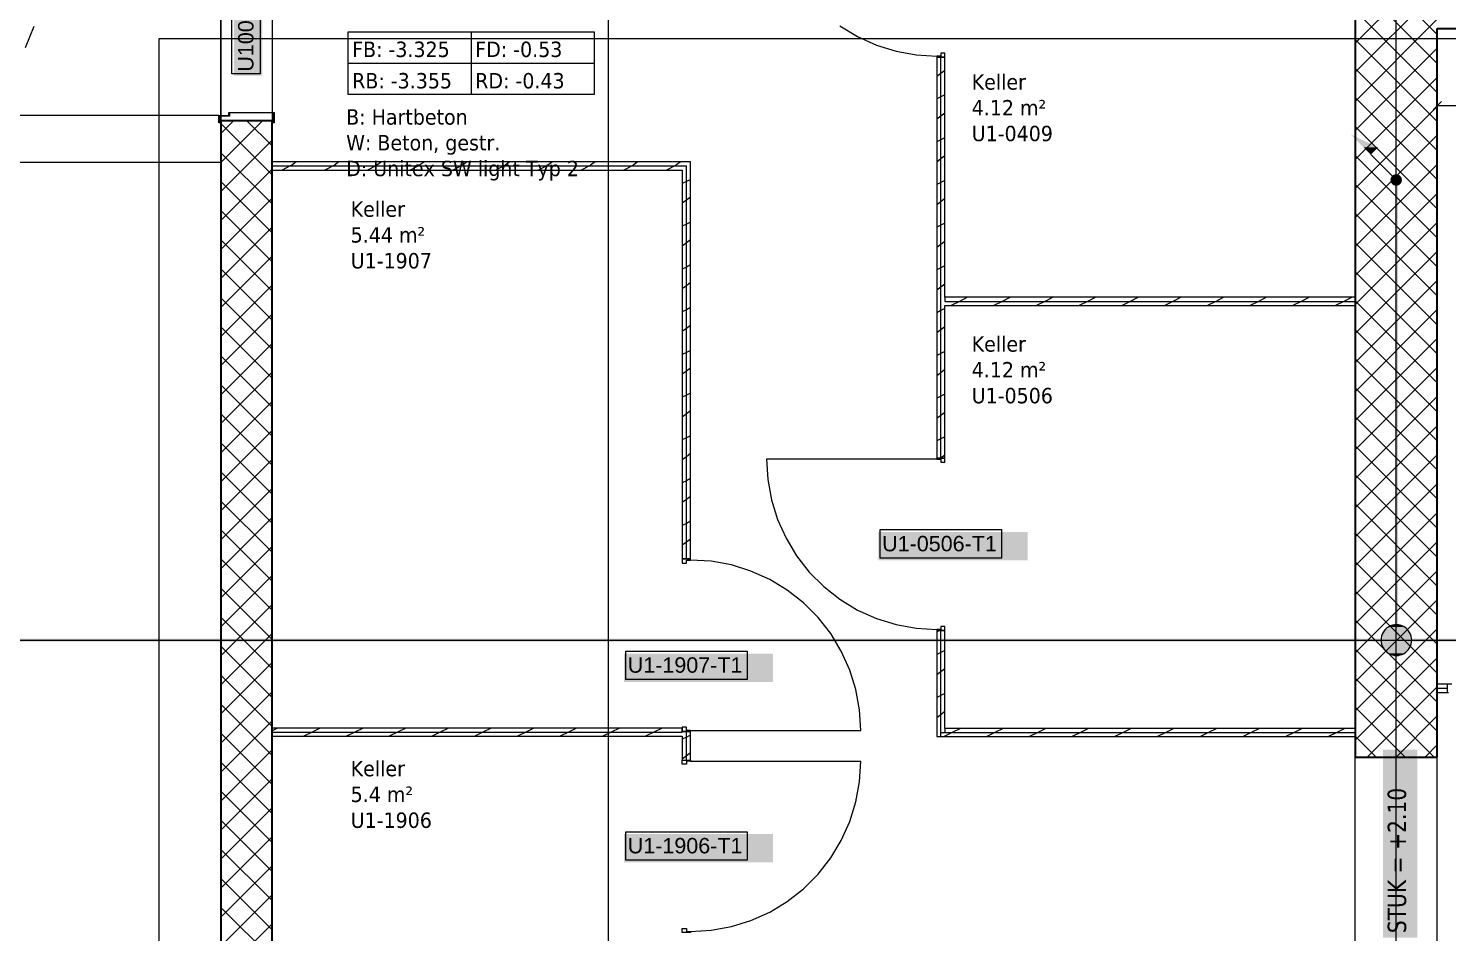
# Model space of a CAD drawing. Extents: x -1132 to 613, y -233 to 616.
# Drawn here: x -531.2 to -392.8, y -63.1 to 25 of the extents above; entities that cross this region are included whole.
import ezdxf
from ezdxf.lldxf.tags import DXFTag

# ---------------------------------------------------------------- set-up
doc = ezdxf.new("R2010")
doc.units = 0
doc.layers.get('0').update_dxf_attribs({"lineweight": 13})
for name, color, linetype, lineweight in [('A-AREA-____-IDEN', 7, 'Continuous', 5), ('A-DETL-____-HDLN', 7, '_Verdeckte Linien_', 9), ('A-DOOR-____-IDEN', 7, 'Continuous', 5), ('A-DOOR-____-OTLN', 7, 'Continuous', 9), ('A-DOOR-FRAM-MCUT', 7, 'Continuous', 9), ('A-DOOR-OPNG-OTLN', 7, 'Continuous', 9), ('A-FLOR-____-OTLN', 7, 'Continuous', 9), ('A-WALL-____-MCUT', 7, 'Continuous', 35), ('A-WALL-____-PATT', 7, 'Continuous', 35), ('A-WALL-FNSH-MCUT', 7, 'Continuous', 35), ('S-GRID-____-OTLN', 7, 'Continuous', 5)]:
    doc.layers.add(name, color=color, linetype=linetype, lineweight=lineweight)
doc.layers.add('EL01_VVV_Mass Blitzschutz', color=3, linetype='Continuous', lineweight=13, true_color=0x00ff00)
doc.layers.add('EL01_WAN_Leitung_Potentialausgleich', color=1, linetype='fein_strichliert', lineweight=13, true_color=0xff0000)
doc.styles.get("Standard").update_dxf_attribs({"font": 'arial.ttf'})
tags = doc.linetypes.add('_Rasterlinie_', pattern=[0.375, 0.2, -0.05, 0.075, -0.05]).pattern_tags.tags
tags[10:11] = [DXFTag(74, 4), DXFTag(75, 0), DXFTag(340, '0'), DXFTag(46, 1.0), DXFTag(50, 0.0), DXFTag(44, 0.0), DXFTag(45, 0.0)]
tags[8:9] = [DXFTag(74, 4), DXFTag(75, 0), DXFTag(340, '0'), DXFTag(46, 1.0), DXFTag(50, 0.0), DXFTag(44, 0.0), DXFTag(45, 0.0)]
tags[6:7] = [DXFTag(74, 4), DXFTag(75, 0), DXFTag(340, '0'), DXFTag(46, 1.0), DXFTag(50, 0.0), DXFTag(44, 0.0), DXFTag(45, 0.0)]
tags[4:5] = [DXFTag(74, 4), DXFTag(75, 0), DXFTag(340, '0'), DXFTag(46, 1.0), DXFTag(50, 0.0), DXFTag(44, 0.0), DXFTag(45, 0.0)]
tags = doc.linetypes.add('_Verdeckte Linien_', pattern=[0.15, 0.1, -0.05]).pattern_tags.tags
tags[6:7] = [DXFTag(74, 4), DXFTag(75, 0), DXFTag(340, '0'), DXFTag(46, 1.0), DXFTag(50, 0.0), DXFTag(44, 0.0), DXFTag(45, 0.0)]
tags[4:5] = [DXFTag(74, 4), DXFTag(75, 0), DXFTag(340, '0'), DXFTag(46, 1.0), DXFTag(50, 0.0), DXFTag(44, 0.0), DXFTag(45, 0.0)]
tags = doc.linetypes.add('fein_strichliert', pattern=[4, 1, -2, 1]).pattern_tags.tags
tags[8:9] = [DXFTag(74, 4), DXFTag(75, 0), DXFTag(340, '0'), DXFTag(46, 0.0), DXFTag(50, 0.0), DXFTag(44, 0.0), DXFTag(45, 0.0)]
tags[6:7] = [DXFTag(74, 4), DXFTag(75, 0), DXFTag(340, '0'), DXFTag(46, 0.0), DXFTag(50, 0.0), DXFTag(44, 0.0), DXFTag(45, 0.0)]
tags[4:5] = [DXFTag(74, 4), DXFTag(75, 0), DXFTag(340, '0'), DXFTag(46, 0.0), DXFTag(50, 0.0), DXFTag(44, 0.0), DXFTag(45, 0.0)]
tags = doc.linetypes.add('Grundrissdarstellung Sturz', pattern=[0.25, 0.15, -0.05, 0, -0.05]).pattern_tags.tags
tags[10:11] = [DXFTag(74, 4), DXFTag(75, 0), DXFTag(340, '0'), DXFTag(46, 1.0), DXFTag(50, 0.0), DXFTag(44, 0.0), DXFTag(45, 0.0)]
tags[8:9] = [DXFTag(74, 4), DXFTag(75, 0), DXFTag(340, '0'), DXFTag(46, 1.0), DXFTag(50, 0.0), DXFTag(44, 0.0), DXFTag(45, 0.0)]
tags[6:7] = [DXFTag(74, 4), DXFTag(75, 0), DXFTag(340, '0'), DXFTag(46, 1.0), DXFTag(50, 0.0), DXFTag(44, 0.0), DXFTag(45, 0.0)]
tags[4:5] = [DXFTag(74, 4), DXFTag(75, 0), DXFTag(340, '0'), DXFTag(46, 1.0), DXFTag(50, 0.0), DXFTag(44, 0.0), DXFTag(45, 0.0)]

# ---------------------------------------------------------------- blocks, each defined once
blk = doc.blocks.new('Referenz-A0UJ2EK7XE', base_point=(-1124.08, -162.87))
at = {"layer": 'A-AREA-____-IDEN', "color": 0, "linetype": 'Continuous', "ltscale": 0.13}
for p, q in [((-499.99, 24.65), (-475.99, 24.65)), ((-499.99, 18.53), (-499.99, 24.65)), ((-487.99, 24.65), (-487.99, 18.53)), ((-475.99, 24.65), (-475.99, 18.53)), ((-499.99, 21.59), (-475.99, 21.59)), ((-475.99, 18.53), (-499.99, 18.53))]:
    blk.add_line(p, q, dxfattribs=at)
at = {"layer": 'A-DETL-____-HDLN', "color": 0, "linetype": '_Verdeckte Linien_', "ltscale": 0.13}
for p, q in [((-518.41, -83.02), (-518.41, 23.98)), ((-518.41, 23.98), (-373.81, 23.98))]:
    blk.add_line(p, q, dxfattribs=at)
at = {"layer": 'A-DOOR-____-IDEN', "color": 0, "linetype": 'Continuous', "ltscale": 0.13}
for p, q in [((-511.34, 20.56), (-511.34, 32.4)), ((-508.56, 32.4), (-508.56, 20.56)), ((-508.56, 20.56), (-511.34, 20.56)), ((-448.13, -23.85), (-436.29, -23.85)), ((-448.13, -26.63), (-448.13, -23.85)), ((-436.29, -23.85), (-436.29, -26.63)), ((-436.29, -26.63), (-448.13, -26.63)), ((-472.93, -35.69), (-461.09, -35.69)), ((-472.93, -38.47), (-472.93, -35.69)), ((-461.09, -35.69), (-461.09, -38.47)), ((-461.09, -38.47), (-472.93, -38.47)), ((-472.93, -53.29), (-461.09, -53.29)), ((-472.93, -56.07), (-472.93, -53.29)), ((-461.09, -53.29), (-461.09, -56.07)), ((-461.09, -56.07), (-472.93, -56.07))]:
    blk.add_line(p, q, dxfattribs=at)
at = {"layer": 'A-DOOR-____-IDEN', "color": 7, "linetype": 'Continuous', "ltscale": 0.13, "true_color": 0xffffff}
for points in [[(-511.1, 20.38), (-508.34, 20.38), (-511.1, 34.92)], [(-508.34, 20.38), (-511.1, 34.92), (-508.34, 34.92)], [(-448.3, -26.85), (-433.76, -26.85), (-448.3, -24.1)], [(-433.76, -26.85), (-448.3, -24.1), (-433.76, -24.1)], [(-473.1, -38.69), (-458.56, -38.69), (-473.1, -35.93)], [(-458.56, -38.69), (-473.1, -35.93), (-458.56, -35.93)], [(-399.1, -63.63), (-395.76, -63.63), (-399.1, -45.29)], [(-395.76, -63.63), (-399.1, -45.29), (-395.76, -45.29)], [(-473.1, -56.29), (-458.56, -56.29), (-473.1, -53.53)], [(-458.56, -56.29), (-473.1, -53.53), (-458.56, -53.53)]]:
    blk.add_solid(points, dxfattribs=at)
at = {"layer": 'A-DOOR-____-OTLN', "color": 0, "linetype": 'Grundrissdarstellung Sturz', "ltscale": 0.13}
for p, q in [((-512.41, 36.98), (-512.41, 15.98)), ((-507.41, 36.98), (-507.41, 15.98)), ((-401.81, -66.02), (-401.81, -46.02)), ((-393.81, -66.02), (-393.81, -46.02))]:
    blk.add_line(p, q, dxfattribs=at)
at = {"layer": 'A-DOOR-FRAM-MCUT', "color": 0, "linetype": 'Continuous', "ltscale": 0.13}
for p, q in [((-442.61, 22.28), (-442.61, 22.18)), ((-442.21, 22.28), (-442.61, 22.28)), ((-442.61, 22.18), (-441.81, 22.18)), ((-441.81, 22.58), (-442.21, 22.58)), ((-442.21, 22.58), (-442.21, 22.28)), ((-441.81, 22.18), (-441.81, 22.58)), ((-511.61, 16.78), (-507.21, 16.78)), ((-511.61, 16.48), (-511.61, 16.78)), ((-511.57, 16.74), (-511.57, 16.44)), ((-507.25, 16.74), (-511.57, 16.74)), ((-507.25, 15.82), (-507.25, 16.74)), ((-507.21, 16.78), (-507.21, 15.78)), ((-512.61, 16.48), (-511.61, 16.48)), ((-512.61, 15.78), (-512.61, 16.48)), ((-512.41, 15.78), (-512.61, 15.78)), ((-512.57, 16.44), (-512.57, 15.82)), ((-511.57, 16.44), (-512.57, 16.44)), ((-512.57, 15.82), (-512.41, 15.82)), ((-512.41, 15.82), (-512.41, 15.78)), ((-507.41, 15.82), (-507.25, 15.82)), ((-507.41, 15.78), (-507.41, 15.82)), ((-507.21, 15.78), (-507.41, 15.78)), ((-442.61, -16.89), (-442.61, -16.99)), ((-441.81, -16.89), (-442.61, -16.89)), ((-442.61, -16.99), (-442.21, -16.99)), ((-442.21, -16.99), (-442.21, -17.29)), ((-442.21, -17.29), (-441.81, -17.29)), ((-441.81, -17.29), (-441.81, -16.89)), ((-466.61, -26.72), (-467.41, -26.72)), ((-467.41, -26.72), (-467.41, -27.12)), ((-467.41, -27.12), (-467.01, -27.12)), ((-467.01, -27.12), (-467.01, -26.82)), ((-467.01, -26.82), (-466.61, -26.82)), ((-466.61, -26.82), (-466.61, -26.72)), ((-442.61, -33.59), (-442.61, -33.69)), ((-442.21, -33.59), (-442.61, -33.59)), ((-442.61, -33.69), (-441.81, -33.69)), ((-441.81, -33.29), (-442.21, -33.29)), ((-442.21, -33.29), (-442.21, -33.59)), ((-441.81, -33.69), (-441.81, -33.29)), ((-392.41, -38.92), (-392.81, -38.92)), ((-392.81, -39.72), (-392.71, -39.72)), ((-467.01, -43.12), (-467.41, -43.12)), ((-467.41, -43.12), (-467.41, -43.52)), ((-467.41, -43.52), (-466.61, -43.52)), ((-467.01, -43.42), (-467.01, -43.12)), ((-466.61, -43.42), (-467.01, -43.42)), ((-466.61, -43.52), (-466.61, -43.42)), ((-467.41, -46.32), (-466.61, -46.32)), ((-467.41, -46.72), (-467.41, -46.32)), ((-467.01, -46.72), (-467.41, -46.72)), ((-467.01, -46.42), (-467.01, -46.72)), ((-466.61, -46.42), (-467.01, -46.42)), ((-466.61, -46.32), (-466.61, -46.42)), ((-467.41, -62.72), (-467.01, -62.72)), ((-467.41, -63.12), (-467.41, -62.72)), ((-466.61, -63.12), (-467.41, -63.12)), ((-467.01, -62.72), (-467.01, -63.02)), ((-467.01, -63.02), (-466.61, -63.02)), ((-466.61, -63.02), (-466.61, -63.12))]:
    blk.add_line(p, q, dxfattribs=at)
at = {"layer": 'A-DOOR-OPNG-OTLN', "color": 0, "linetype": 'Continuous', "ltscale": 0.13}
for p, q in [((-530.63, 25.16), (-531.48, 23.08)), ((-452.04, 25.22), (-450.32, 24.18)), ((-450.32, 24.18), (-448.49, 23.36)), ((-448.49, 23.36), (-446.58, 22.76)), ((-446.58, 22.76), (-444.61, 22.4)), ((-444.61, 22.4), (-442.61, 22.28)), ((-512.61, 16.48), (-532.61, 16.48)), ((-442.61, -16.99), (-459.21, -16.99)), ((-459.21, -16.99), (-459.09, -18.99)), ((-459.09, -18.99), (-458.72, -20.96)), ((-458.72, -20.96), (-458.13, -22.87)), ((-458.13, -22.87), (-457.3, -24.7)), ((-457.3, -24.7), (-456.27, -26.42)), ((-464.61, -26.94), (-466.61, -26.82)), ((-462.63, -27.3), (-464.61, -26.94)), ((-460.72, -27.9), (-462.63, -27.3)), ((-456.27, -26.42), (-455.03, -28)), ((-458.89, -28.72), (-460.72, -27.9)), ((-457.18, -29.76), (-458.89, -28.72)), ((-455.03, -28), (-453.61, -29.41)), ((-455.6, -31), (-457.18, -29.76)), ((-453.61, -29.41), (-452.04, -30.65)), ((-454.18, -32.41), (-455.6, -31)), ((-452.04, -30.65), (-450.32, -31.69)), ((-450.32, -31.69), (-448.49, -32.51)), ((-452.94, -33.99), (-454.18, -32.41)), ((-448.49, -32.51), (-446.58, -33.11)), ((-446.58, -33.11), (-444.61, -33.47)), ((-451.91, -35.71), (-452.94, -33.99)), ((-444.61, -33.47), (-442.61, -33.59)), ((-451.08, -37.54), (-451.91, -35.71)), ((-450.49, -39.45), (-451.08, -37.54)), ((-450.13, -41.42), (-450.49, -39.45)), ((-450.01, -43.42), (-450.13, -41.42)), ((-466.61, -43.42), (-450.01, -43.42)), ((-466.61, -46.42), (-450.01, -46.42)), ((-450.13, -48.42), (-450.01, -46.42)), ((-450.49, -50.39), (-450.13, -48.42)), ((-451.08, -52.31), (-450.49, -50.39)), ((-451.91, -54.14), (-451.08, -52.31)), ((-452.94, -55.85), (-451.91, -54.14)), ((-454.18, -57.43), (-452.94, -55.85)), ((-455.6, -58.85), (-454.18, -57.43)), ((-457.18, -60.08), (-455.6, -58.85)), ((-458.89, -61.12), (-457.18, -60.08)), ((-462.63, -62.54), (-460.72, -61.94)), ((-460.72, -61.94), (-458.89, -61.12)), ((-466.61, -63.02), (-464.61, -62.9)), ((-464.61, -62.9), (-462.63, -62.54))]:
    blk.add_line(p, q, dxfattribs=at)
at = {"layer": 'A-FLOR-____-OTLN', "color": 0, "linetype": 'Continuous', "ltscale": 0.13}
for p, q in [((-512.41, 16.48), (-512.41, 36.48)), ((-507.41, 36.18), (-507.41, 16.78)), ((-507.41, 16.74), (-507.41, 15.98)), ((-512.41, 15.98), (-512.41, 16.44)), ((-538.41, 11.93), (-512.41, 11.93)), ((-393.81, -66.02), (-393.81, -46.02))]:
    blk.add_line(p, q, dxfattribs=at)
at = {"layer": 'A-WALL-____-MCUT', "color": 0, "linetype": 'Continuous', "ltscale": 0.35}
for p, q in [((-401.81, 43.98), (-401.81, -46.02)), ((-393.81, -46.02), (-393.81, 24.98)), ((-393.81, 24.98), (-266.01, 24.98)), ((-512.41, 15.98), (-512.41, -153.12)), ((-507.41, 15.98), (-512.41, 15.98)), ((-507.41, -153.12), (-507.41, 15.98)), ((-401.81, -46.02), (-393.81, -46.02))]:
    blk.add_line(p, q, dxfattribs=at)
at = {"layer": 'A-WALL-____-MCUT', "color": 0, "linetype": 'Continuous', "lineweight": 9, "ltscale": 0.13}
for p, q in [((-442.21, -16.89), (-442.21, 22.18)), ((-507.41, 11.58), (-467.01, 11.58)), ((-467.01, -26.72), (-467.01, 11.58)), ((-441.81, -1.22), (-441.81, -1.62)), ((-441.81, -1.62), (-401.81, -1.62)), ((-442.21, -44.02), (-442.21, -33.69)), ((-393.81, -39.32), (-392.81, -39.32)), ((-507.41, -43.59), (-467.41, -43.59)), ((-467.41, -43.59), (-467.41, -43.52)), ((-467.01, -46.32), (-467.01, -43.52)), ((-442.21, -43.62), (-401.81, -43.62)), ((-441.81, -43.22), (-441.81, -43.62))]:
    blk.add_line(p, q, dxfattribs=at)
at = {"layer": 'A-WALL-____-PATT', "color": 0, "linetype": 'Continuous', "lineweight": 9, "ltscale": 0.13}
for p, q in [((-393.81, 24.38), (-401.81, 32.38)), ((-401.81, 23.53), (-393.81, 31.53)), ((-393.81, 21.55), (-401.81, 29.55)), ((-401.81, 20.7), (-393.81, 28.7)), ((-393.81, 18.73), (-401.81, 26.73)), ((-401.81, 17.87), (-393.81, 25.87)), ((-393.81, 15.9), (-401.81, 23.9)), ((-401.81, 15.04), (-393.81, 23.04)), ((-441.81, 20.89), (-442.21, 20.59)), ((-393.81, 13.07), (-401.81, 21.07)), ((-442.21, 20.59), (-442.61, 20.29)), ((-401.81, 12.21), (-393.81, 20.21)), ((-442.21, 18.3), (-442.61, 18.1)), ((-441.81, 18.5), (-442.21, 18.3)), ((-393.81, 10.24), (-401.81, 18.24)), ((-441.81, 16.72), (-442.21, 16.42)), ((-401.81, 9.38), (-393.81, 17.38)), ((-512.41, 14.75), (-511.18, 15.98)), ((-512.41, 11.92), (-508.35, 15.98)), ((-507.41, 10.7), (-512.41, 15.7)), ((-507.41, 13.53), (-509.85, 15.98)), ((-442.21, 16.42), (-442.61, 16.12)), ((-393.81, 7.41), (-401.81, 15.41)), ((-512.41, 9.09), (-507.41, 14.09)), ((-442.21, 14.13), (-442.61, 13.93)), ((-441.81, 14.33), (-442.21, 14.13)), ((-401.81, 6.56), (-393.81, 14.56)), ((-507.41, 7.87), (-512.41, 12.87)), ((-441.81, 12.56), (-442.21, 12.26)), ((-393.81, 4.58), (-401.81, 12.58)), ((-512.41, 6.26), (-507.41, 11.26)), ((-505.63, 11.58), (-506.43, 11.18)), ((-505.49, 11.65), (-505.63, 11.58)), ((-505.06, 11.98), (-505.51, 11.63)), ((-501.46, 11.58), (-502.26, 11.18)), ((-501.32, 11.65), (-501.46, 11.58)), ((-500.89, 11.98), (-501.35, 11.63)), ((-497.3, 11.58), (-498.1, 11.18)), ((-497.16, 11.65), (-497.3, 11.58)), ((-496.73, 11.98), (-497.18, 11.64)), ((-493.13, 11.58), (-493.93, 11.18)), ((-492.99, 11.65), (-493.13, 11.58)), ((-492.56, 11.98), (-493.02, 11.64)), ((-488.97, 11.58), (-489.77, 11.18)), ((-488.83, 11.65), (-488.97, 11.58)), ((-488.4, 11.98), (-488.85, 11.64)), ((-484.8, 11.58), (-485.6, 11.18)), ((-484.66, 11.65), (-484.8, 11.58)), ((-484.23, 11.98), (-484.69, 11.64)), ((-480.64, 11.58), (-481.44, 11.18)), ((-480.5, 11.65), (-480.64, 11.58)), ((-480.07, 11.98), (-480.52, 11.64)), ((-476.47, 11.58), (-477.27, 11.18)), ((-476.34, 11.65), (-476.47, 11.58)), ((-475.9, 11.98), (-476.36, 11.64)), ((-472.31, 11.58), (-473.11, 11.18)), ((-472.17, 11.65), (-472.31, 11.58)), ((-471.74, 11.98), (-472.19, 11.64)), ((-468.14, 11.58), (-468.94, 11.18)), ((-468.01, 11.65), (-468.14, 11.58)), ((-467.57, 11.98), (-468.03, 11.64)), ((-442.21, 12.26), (-442.61, 11.96)), ((-401.81, 3.73), (-393.81, 11.73)), ((-507.41, 5.05), (-512.41, 10.05)), ((-467.01, 10.06), (-467.41, 9.86)), ((-466.61, 10.26), (-467.01, 10.06)), ((-442.21, 9.97), (-442.61, 9.77)), ((-441.81, 10.17), (-442.21, 9.97)), ((-393.81, 1.76), (-401.81, 9.76)), ((-512.41, 3.44), (-507.41, 8.44)), ((-466.61, 8.54), (-467.01, 8.24)), ((-441.81, 8.39), (-442.21, 8.09)), ((-401.81, 0.9), (-393.81, 8.9)), ((-507.41, 2.22), (-512.41, 7.22)), ((-467.01, 8.24), (-467.41, 7.94)), ((-442.21, 8.09), (-442.61, 7.79)), ((-393.81, -1.07), (-401.81, 6.93)), ((-512.41, 0.61), (-507.41, 5.61)), ((-467.01, 5.9), (-467.41, 5.7)), ((-466.61, 6.1), (-467.01, 5.9)), ((-442.21, 5.8), (-442.61, 5.6)), ((-441.81, 6), (-442.21, 5.8)), ((-401.81, -1.93), (-393.81, 6.07)), ((-507.41, -0.61), (-512.41, 4.39)), ((-466.61, 4.37), (-467.01, 4.07)), ((-441.81, 4.23), (-442.21, 3.93)), ((-512.41, -2.22), (-507.41, 2.78)), ((-467.01, 4.07), (-467.41, 3.77)), ((-442.21, 3.93), (-442.61, 3.63)), ((-393.81, -3.9), (-401.81, 4.1)), ((-401.81, -4.76), (-393.81, 3.24)), ((-507.41, -3.44), (-512.41, 1.56)), ((-467.01, 1.73), (-467.41, 1.53)), ((-466.61, 1.93), (-467.01, 1.73)), ((-442.21, 1.64), (-442.61, 1.44)), ((-441.81, 1.84), (-442.21, 1.64)), ((-466.61, 0.21), (-467.01, -0.09)), ((-441.81, 0.06), (-442.21, -0.24)), ((-393.81, -6.73), (-401.81, 1.27)), ((-401.81, -7.59), (-393.81, 0.41)), ((-512.41, -5.05), (-507.41, -0.05)), ((-507.41, -6.27), (-512.41, -1.27)), ((-467.01, -0.09), (-467.41, -0.39)), ((-442.21, -0.24), (-442.61, -0.54)), ((-439.6, -1.22), (-440.4, -1.62)), ((-435.43, -1.22), (-436.23, -1.62)), ((-431.27, -1.22), (-432.07, -1.62)), ((-427.11, -1.22), (-427.91, -1.62)), ((-422.94, -1.22), (-423.74, -1.62)), ((-418.78, -1.22), (-419.58, -1.62)), ((-414.61, -1.22), (-415.41, -1.62)), ((-410.45, -1.22), (-411.25, -1.62)), ((-406.28, -1.22), (-407.08, -1.62)), ((-402.12, -1.22), (-402.92, -1.62)), ((-467.01, -2.43), (-467.41, -2.63)), ((-466.61, -2.23), (-467.01, -2.43)), ((-442.21, -2.52), (-442.61, -2.72)), ((-441.81, -2.32), (-442.21, -2.52)), ((-440.4, -1.62), (-441.2, -2.02)), ((-436.23, -1.62), (-437.03, -2.02)), ((-432.07, -1.62), (-432.87, -2.02)), ((-427.91, -1.62), (-428.71, -2.02)), ((-423.74, -1.62), (-424.54, -2.02)), ((-419.58, -1.62), (-420.38, -2.02)), ((-415.41, -1.62), (-416.21, -2.02)), ((-411.25, -1.62), (-412.05, -2.02)), ((-407.08, -1.62), (-407.88, -2.02)), ((-402.92, -1.62), (-403.72, -2.02)), ((-393.81, -9.56), (-401.81, -1.56)), ((-401.81, -10.42), (-393.81, -2.42)), ((-512.41, -7.88), (-507.41, -2.88)), ((-507.41, -9.1), (-512.41, -4.1)), ((-466.61, -3.96), (-467.01, -4.26)), ((-441.81, -4.1), (-442.21, -4.4)), ((-467.01, -4.26), (-467.41, -4.56)), ((-442.21, -4.4), (-442.61, -4.7)), ((-393.81, -12.39), (-401.81, -4.39)), ((-401.81, -13.24), (-393.81, -5.24)), ((-512.41, -10.71), (-507.41, -5.71)), ((-467.01, -6.6), (-467.41, -6.8)), ((-466.61, -6.4), (-467.01, -6.6)), ((-442.21, -6.69), (-442.61, -6.89)), ((-441.81, -6.49), (-442.21, -6.69)), ((-507.41, -11.92), (-512.41, -6.92)), ((-466.61, -8.12), (-467.01, -8.42)), ((-441.81, -8.27), (-442.21, -8.57)), ((-393.81, -15.22), (-401.81, -7.22)), ((-401.81, -16.07), (-393.81, -8.07)), ((-512.41, -13.53), (-507.41, -8.53)), ((-467.01, -8.42), (-467.41, -8.72)), ((-442.21, -8.57), (-442.61, -8.87)), ((-507.41, -14.75), (-512.41, -9.75)), ((-467.01, -10.76), (-467.41, -10.96)), ((-466.61, -10.56), (-467.01, -10.76)), ((-442.21, -10.85), (-442.61, -11.05)), ((-441.81, -10.65), (-442.21, -10.85)), ((-393.81, -18.04), (-401.81, -10.04)), ((-401.81, -18.9), (-393.81, -10.9)), ((-512.41, -16.36), (-507.41, -11.36)), ((-466.61, -12.29), (-467.01, -12.59)), ((-441.81, -12.43), (-442.21, -12.73)), ((-507.41, -17.58), (-512.41, -12.58)), ((-467.01, -12.59), (-467.41, -12.89)), ((-442.21, -12.73), (-442.61, -13.03)), ((-393.81, -20.87), (-401.81, -12.87)), ((-401.81, -21.73), (-393.81, -13.73)), ((-512.41, -19.19), (-507.41, -14.19)), ((-467.01, -14.92), (-467.41, -15.12)), ((-466.61, -14.72), (-467.01, -14.92)), ((-442.21, -15.02), (-442.61, -15.22)), ((-441.81, -14.82), (-442.21, -15.02)), ((-507.41, -20.41), (-512.41, -15.41)), ((-466.61, -16.45), (-467.01, -16.75)), ((-441.81, -16.6), (-442.2, -16.89)), ((-393.81, -23.7), (-401.81, -15.7)), ((-401.81, -24.56), (-393.81, -16.56)), ((-512.41, -22.02), (-507.41, -17.02)), ((-467.01, -16.75), (-467.41, -17.05)), ((-507.41, -23.24), (-512.41, -18.24)), ((-467.01, -19.09), (-467.41, -19.29)), ((-466.61, -18.89), (-467.01, -19.09)), ((-393.81, -26.53), (-401.81, -18.53)), ((-512.41, -24.85), (-507.41, -19.85)), ((-466.61, -20.62), (-467.01, -20.92)), ((-401.81, -27.39), (-393.81, -19.39)), ((-507.41, -26.07), (-512.41, -21.07)), ((-467.01, -20.92), (-467.41, -21.22)), ((-393.81, -29.36), (-401.81, -21.36)), ((-512.41, -27.68), (-507.41, -22.68)), ((-467.01, -23.25), (-467.41, -23.45)), ((-466.61, -23.05), (-467.01, -23.25)), ((-401.81, -30.21), (-393.81, -22.21)), ((-507.41, -28.89), (-512.41, -23.89)), ((-466.61, -24.78), (-467.01, -25.08)), ((-393.81, -32.19), (-401.81, -24.19)), ((-512.41, -30.51), (-507.41, -25.51)), ((-467.01, -25.08), (-467.41, -25.38)), ((-401.81, -33.04), (-393.81, -25.04)), ((-507.41, -31.72), (-512.41, -26.72)), ((-393.81, -35.01), (-401.81, -27.01)), ((-512.41, -33.33), (-507.41, -28.33)), ((-401.81, -35.87), (-393.81, -27.87)), ((-507.41, -34.55), (-512.41, -29.55)), ((-393.81, -37.84), (-401.81, -29.84)), ((-512.41, -36.16), (-507.41, -31.16)), ((-401.81, -38.7), (-393.81, -30.7)), ((-507.41, -37.38), (-512.41, -32.38)), ((-393.81, -40.67), (-401.81, -32.67)), ((-512.41, -38.99), (-507.41, -33.99)), ((-442.38, -33.69), (-442.61, -33.86)), ((-401.81, -41.53), (-393.81, -33.53)), ((-507.41, -40.21), (-512.41, -35.21)), ((-442.21, -35.84), (-442.61, -36.04)), ((-441.81, -35.64), (-442.21, -35.84)), ((-393.81, -43.5), (-401.81, -35.5)), ((-512.41, -41.82), (-507.41, -36.82)), ((-401.81, -44.36), (-393.81, -36.36)), ((-507.41, -43.04), (-512.41, -38.04)), ((-442.21, -37.72), (-442.61, -38.02)), ((-441.81, -37.42), (-442.21, -37.72)), ((-394.11, -46.02), (-401.81, -38.33)), ((-512.41, -44.65), (-507.41, -39.65)), ((-442.21, -40.01), (-442.61, -40.21)), ((-441.81, -39.81), (-442.21, -40.01)), ((-400.64, -46.02), (-393.81, -39.18)), ((-507.41, -45.87), (-512.41, -40.87)), ((-396.94, -46.02), (-401.81, -41.16)), ((-512.41, -47.48), (-507.41, -42.48)), ((-442.21, -41.89), (-442.61, -42.19)), ((-441.81, -41.59), (-442.21, -41.89)), ((-397.81, -46.02), (-393.81, -42.01)), ((-507.41, -48.69), (-512.41, -43.69)), ((-506.87, -43.19), (-507.41, -43.45)), ((-503.51, -43.59), (-504.31, -43.99)), ((-502.71, -43.19), (-503.51, -43.59)), ((-499.34, -43.59), (-500.14, -43.99)), ((-498.54, -43.19), (-499.34, -43.59)), ((-495.18, -43.59), (-495.98, -43.99)), ((-494.38, -43.19), (-495.18, -43.59)), ((-491.01, -43.59), (-491.81, -43.99)), ((-490.21, -43.19), (-491.01, -43.59)), ((-486.85, -43.59), (-487.65, -43.99)), ((-486.05, -43.19), (-486.85, -43.59)), ((-482.68, -43.59), (-483.48, -43.99)), ((-481.88, -43.19), (-482.68, -43.59)), ((-478.52, -43.59), (-479.32, -43.99)), ((-477.72, -43.19), (-478.52, -43.59)), ((-474.35, -43.59), (-475.15, -43.99)), ((-473.55, -43.19), (-474.35, -43.59)), ((-470.19, -43.59), (-470.99, -43.99)), ((-469.39, -43.19), (-470.19, -43.59)), ((-467.01, -44.08), (-467.41, -44.28)), ((-466.61, -43.88), (-467.01, -44.08)), ((-441.1, -43.62), (-441.9, -44.02)), ((-440.3, -43.22), (-441.1, -43.62)), ((-436.94, -43.62), (-437.74, -44.02)), ((-436.14, -43.22), (-436.94, -43.62)), ((-432.77, -43.62), (-433.57, -44.02)), ((-431.97, -43.22), (-432.77, -43.62)), ((-428.61, -43.62), (-429.41, -44.02)), ((-427.81, -43.22), (-428.61, -43.62)), ((-424.44, -43.62), (-425.24, -44.02)), ((-423.64, -43.22), (-424.44, -43.62)), ((-420.28, -43.62), (-421.08, -44.02)), ((-419.48, -43.22), (-420.28, -43.62)), ((-416.11, -43.62), (-416.91, -44.02)), ((-415.31, -43.22), (-416.11, -43.62)), ((-411.95, -43.62), (-412.75, -44.02)), ((-411.15, -43.22), (-411.95, -43.62)), ((-407.78, -43.62), (-408.58, -44.02)), ((-406.98, -43.22), (-407.78, -43.62)), ((-403.62, -43.62), (-404.42, -44.02)), ((-402.82, -43.22), (-403.62, -43.62)), ((-399.77, -46.02), (-401.81, -43.98)), ((-512.41, -50.3), (-507.41, -45.3)), ((-466.61, -45.61), (-467.01, -45.91)), ((-394.99, -46.02), (-393.81, -44.84)), ((-507.41, -51.52), (-512.41, -46.52)), ((-467.01, -45.91), (-467.41, -46.21)), ((-512.41, -53.13), (-507.41, -48.13)), ((-507.41, -54.35), (-512.41, -49.35)), ((-512.41, -55.96), (-507.41, -50.96)), ((-507.41, -57.18), (-512.41, -52.18)), ((-512.41, -58.79), (-507.41, -53.79)), ((-507.41, -60.01), (-512.41, -55.01)), ((-512.41, -61.62), (-507.41, -56.62)), ((-507.41, -62.84), (-512.41, -57.84)), ((-512.41, -64.45), (-507.41, -59.45)), ((-507.41, -65.66), (-512.41, -60.66)), ((-512.41, -67.28), (-507.41, -62.28))]:
    blk.add_line(p, q, dxfattribs=at)
at = {"layer": 'A-WALL-FNSH-MCUT', "color": 0, "linetype": 'Continuous', "lineweight": 9, "ltscale": 0.13}
for p, q in [((-442.61, 22.18), (-442.61, -16.89)), ((-441.81, 22.18), (-442.61, 22.18)), ((-441.81, -1.22), (-441.81, 22.18)), ((-466.61, 11.98), (-507.41, 11.98)), ((-507.41, 11.18), (-467.41, 11.18)), ((-467.41, 11.18), (-467.41, -26.72)), ((-466.61, -26.72), (-466.61, 11.98)), ((-401.81, -1.22), (-441.81, -1.22)), ((-441.81, -16.89), (-441.81, -2.02)), ((-441.81, -2.02), (-401.81, -2.02)), ((-442.61, -16.89), (-441.81, -16.89)), ((-467.41, -26.72), (-466.61, -26.72)), ((-442.61, -33.69), (-442.61, -44.02)), ((-441.81, -33.69), (-442.61, -33.69)), ((-441.81, -43.22), (-441.81, -33.69)), ((-392.81, -38.92), (-393.81, -38.92)), ((-393.81, -39.72), (-392.81, -39.72)), ((-392.81, -39.72), (-392.81, -38.92)), ((-467.41, -43.19), (-507.41, -43.19)), ((-507.41, -43.99), (-467.41, -43.99)), ((-467.41, -43.52), (-467.41, -43.19)), ((-466.61, -43.52), (-467.41, -43.52)), ((-467.41, -43.99), (-467.41, -46.32)), ((-466.61, -46.32), (-466.61, -43.52)), ((-442.61, -44.02), (-401.81, -44.02)), ((-401.81, -43.22), (-441.81, -43.22)), ((-467.41, -46.32), (-466.61, -46.32))]:
    blk.add_line(p, q, dxfattribs=at)
at = {"layer": 'S-GRID-____-OTLN', "color": 0, "linetype": '_Rasterlinie_', "ltscale": 0.13}
for p, q in [((-474.61, -159.1), (-474.61, 585.98)), ((-397.81, -159.1), (-397.81, 585.98)), ((-1115.8, -34.62), (95.18, -34.62))]:
    blk.add_line(p, q, dxfattribs=at)
at = {"layer": 'A-AREA-____-IDEN', "color": 0, "linetype": 'Continuous', "ltscale": 0.13, "char_height": 1.5, "attachment_point": 1}
for s, insert in [('{\\W0.9;\\fVerdana;FB: -3.325}', (-499.6, 23.69)), ('{\\W0.9;\\fVerdana;FD: -0.53}', (-487.6, 23.69)), ('{\\W0.9;\\fVerdana;RB: -3.355}', (-499.6, 20.63)), ('{\\W0.9;\\fVerdana;RD: -0.43}', (-487.6, 20.63)), ('{\\W0.9;\\fVerdana;Keller}', (-439.2, 20.51)), ('{\\W0.9;\\fVerdana;4.12 m²}', (-439.2, 18)), ('{\\W0.9;\\fVerdana;B: Hartbeton}', (-500.18, 17.1)), ('{\\W0.9;\\fVerdana;U1-0409}', (-439.2, 15.49)), ('{\\W0.9;\\fVerdana;W: Beton, gestr.}', (-500.18, 14.59)), ('{\\W0.9;\\fVerdana;D: Unitex SW light Typ 2}', (-500.18, 12.08)), ('{\\W0.9;\\fVerdana;Keller}', (-499.74, 8.12)), ('{\\W0.9;\\fVerdana;5.44 m²}', (-499.74, 5.61)), ('{\\W0.9;\\fVerdana;U1-1907}', (-499.74, 3.09)), ('{\\W0.9;\\fVerdana;Keller}', (-439.2, -5.02)), ('{\\W0.9;\\fVerdana;4.12 m²}', (-439.2, -7.53)), ('{\\W0.9;\\fVerdana;U1-0506}', (-439.2, -10.05)), ('{\\W0.9;\\fVerdana;Keller}', (-499.74, -46.39)), ('{\\W0.9;\\fVerdana;5.4 m²}', (-499.74, -48.9)), ('{\\W0.9;\\fVerdana;U1-1906}', (-499.74, -51.42))]:
    blk.add_mtext(s, dxfattribs=dict(at, insert=insert))
at = {"layer": 'A-DOOR-____-IDEN', "color": 0, "linetype": 'Continuous', "ltscale": 0.13, "attachment_point": 1, "rotation": 90}
for s, insert, char_height in [('{\\fArial;U100-21-T1}', (-510.72, 20.76), 1.5), ('{\\W0.8;\\fVerdana;STUK = +2.10}', (-398.65, -63.18), 1.8)]:
    blk.add_mtext(s, dxfattribs=dict(at, insert=insert, char_height=char_height))
at = {"layer": 'A-DOOR-____-IDEN', "color": 0, "linetype": 'Continuous', "ltscale": 0.13, "char_height": 1.5, "attachment_point": 1}
for s, insert in [('{\\fArial;U1-0506-T1}', (-447.93, -24.47)), ('{\\fArial;U1-1907-T1}', (-472.73, -36.3)), ('{\\fArial;U1-1906-T1}', (-472.73, -53.9))]:
    blk.add_mtext(s, dxfattribs=dict(at, insert=insert))
blk = doc.blocks.new('Maß-A0UJ2EKLXE', base_point=(-394.22, 16.45))
at = {"color": 0, "lineweight": -2}
for p, q in [((-280.46, 16.45), (-280.46, 28.98)), ((-393.8, 16.45), (-393.8, 24.98)), ((-393.39, 17.86), (-394.22, 17.03)), ((-393.8, 17.45), (-280.46, 17.45)), ((-280.04, 17.86), (-280.87, 17.03))]:
    blk.add_line(p, q, dxfattribs=at)
at = {"color": 0, "lineweight": -2, "insert": (-339.89, 20.78), "char_height": 2.5, "attachment_point": 1}
blk.add_mtext('{\\fArial;570}', dxfattribs=at)
blk = doc.blocks.new('Steigleitung_nach oben-A0UJ2EM5XE', base_point=(-402.26, 9.65))
at = {"color": 0, "linetype": 'ByBlock', "lineweight": -2, "ltscale": 0.13}
blk.add_line((-400.29, 12.68), (-398.21, 10.6), dxfattribs=at)
for points in [[(-399.59, 13.39), (-401, 13.39), (-402.26, 14.65)], [(-400.29, 12.68), (-399.59, 13.39), (-401, 13.39)], [(-397.26, 10.21), (-398.38, 10.21), (-397.28, 10.35)], [(-398.38, 10.21), (-397.28, 10.35), (-398.36, 10.35)], [(-398.36, 10.06), (-397.26, 10.21), (-398.38, 10.21)], [(-397.28, 10.35), (-398.36, 10.35), (-397.33, 10.49)], [(-398.36, 10.35), (-397.33, 10.49), (-398.3, 10.49)], [(-397.28, 10.35), (-398.36, 10.35), (-397.28, 10.35)], [(-398.36, 10.35), (-397.28, 10.35), (-398.36, 10.35)], [(-397.28, 10.06), (-398.36, 10.06), (-397.26, 10.21)], [(-398.3, 9.93), (-397.28, 10.06), (-398.36, 10.06)], [(-397.28, 10.06), (-398.36, 10.06), (-397.28, 10.06)], [(-398.36, 10.06), (-397.28, 10.06), (-398.36, 10.06)], [(-397.33, 10.49), (-398.3, 10.49), (-397.42, 10.6)], [(-398.3, 10.49), (-397.42, 10.6), (-398.21, 10.6)], [(-397.33, 10.49), (-398.3, 10.49), (-397.33, 10.49)], [(-398.3, 10.49), (-397.33, 10.49), (-398.3, 10.49)], [(-397.33, 9.93), (-398.3, 9.93), (-397.28, 10.06)], [(-398.21, 9.81), (-397.33, 9.93), (-398.3, 9.93)], [(-397.33, 9.93), (-398.3, 9.93), (-397.33, 9.93)], [(-398.3, 9.93), (-397.33, 9.93), (-398.3, 9.93)], [(-397.42, 10.6), (-398.21, 10.6), (-397.54, 10.69)], [(-398.21, 10.6), (-397.54, 10.69), (-398.1, 10.69)], [(-397.42, 10.6), (-398.21, 10.6), (-397.42, 10.6)], [(-398.21, 10.6), (-397.42, 10.6), (-398.21, 10.6)], [(-397.42, 9.81), (-398.21, 9.81), (-397.33, 9.93)], [(-398.1, 9.72), (-397.42, 9.81), (-398.21, 9.81)], [(-397.42, 9.81), (-398.21, 9.81), (-397.42, 9.81)], [(-398.21, 9.81), (-397.42, 9.81), (-398.21, 9.81)], [(-397.54, 10.69), (-398.1, 10.69), (-397.67, 10.75)], [(-398.1, 10.69), (-397.67, 10.75), (-397.96, 10.75)], [(-397.54, 10.69), (-398.1, 10.69), (-397.54, 10.69)], [(-398.1, 10.69), (-397.54, 10.69), (-398.1, 10.69)], [(-397.54, 9.72), (-398.1, 9.72), (-397.42, 9.81)], [(-397.96, 9.67), (-397.54, 9.72), (-398.1, 9.72)], [(-397.54, 9.72), (-398.1, 9.72), (-397.54, 9.72)], [(-398.1, 9.72), (-397.54, 9.72), (-398.1, 9.72)], [(-397.67, 10.75), (-397.96, 10.75), (-397.82, 10.77)], [(-397.67, 10.75), (-397.96, 10.75), (-397.67, 10.75)], [(-397.96, 10.75), (-397.67, 10.75), (-397.96, 10.75)], [(-397.67, 9.67), (-397.96, 9.67), (-397.54, 9.72)], [(-397.82, 9.65), (-397.67, 9.67), (-397.96, 9.67)], [(-397.67, 9.67), (-397.96, 9.67), (-397.67, 9.67)], [(-397.96, 9.67), (-397.67, 9.67), (-397.96, 9.67)]]:
    blk.add_solid(points, dxfattribs=at)
blk = doc.blocks.new('Anschlusspunkt-A0UJ2ERZXE', base_point=(-399.3, -36.12))
at = {"color": 0, "linetype": 'ByBlock', "lineweight": -2, "ltscale": 0.13}
for p, q in [((-398.19, -33.17), (-398.38, -33.24)), ((-398, -33.13), (-398.19, -33.17)), ((-397.8, -33.12), (-398, -33.13)), ((-397.61, -33.13), (-397.8, -33.12)), ((-397.42, -33.17), (-397.61, -33.13)), ((-397.23, -33.24), (-397.42, -33.17)), ((-399.29, -34.43), (-399.3, -34.62)), ((-399.25, -34.23), (-399.29, -34.43)), ((-399.19, -34.05), (-399.25, -34.23)), ((-399.1, -33.87), (-399.19, -34.05)), ((-398.99, -33.71), (-399.1, -33.87)), ((-398.86, -33.56), (-398.99, -33.71)), ((-398.72, -33.43), (-398.86, -33.56)), ((-398.55, -33.32), (-398.72, -33.43)), ((-398.38, -33.24), (-398.55, -33.32)), ((-397.05, -33.32), (-397.23, -33.24)), ((-396.89, -33.43), (-397.05, -33.32)), ((-396.74, -33.56), (-396.89, -33.43)), ((-396.61, -33.71), (-396.74, -33.56)), ((-396.51, -33.87), (-396.61, -33.71)), ((-396.42, -34.05), (-396.51, -33.87)), ((-396.36, -34.23), (-396.42, -34.05)), ((-396.32, -34.43), (-396.36, -34.23)), ((-396.3, -34.62), (-396.32, -34.43)), ((-399.3, -34.62), (-399.29, -34.82)), ((-399.29, -34.82), (-399.25, -35.01)), ((-399.25, -35.01), (-399.19, -35.2)), ((-399.19, -35.2), (-399.1, -35.37)), ((-399.1, -35.37), (-398.99, -35.53)), ((-398.99, -35.53), (-398.86, -35.68)), ((-398.86, -35.68), (-398.72, -35.81)), ((-398.72, -35.81), (-398.55, -35.92)), ((-398.55, -35.92), (-398.38, -36.01)), ((-397.23, -36.01), (-397.05, -35.92)), ((-397.05, -35.92), (-396.89, -35.81)), ((-396.89, -35.81), (-396.74, -35.68)), ((-396.74, -35.68), (-396.61, -35.53)), ((-396.61, -35.53), (-396.51, -35.37)), ((-396.51, -35.37), (-396.42, -35.2)), ((-396.42, -35.2), (-396.36, -35.01)), ((-396.36, -35.01), (-396.32, -34.82)), ((-396.32, -34.82), (-396.3, -34.62)), ((-398.38, -36.01), (-398.19, -36.07)), ((-398.19, -36.07), (-398, -36.11)), ((-398, -36.11), (-397.8, -36.12)), ((-397.8, -36.12), (-397.61, -36.11)), ((-397.61, -36.11), (-397.42, -36.07)), ((-397.42, -36.07), (-397.23, -36.01))]:
    blk.add_line(p, q, dxfattribs=at)
for points in [[(-397.07, -33.31), (-398.53, -33.31), (-397.41, -33.18)], [(-398.53, -33.31), (-397.41, -33.18), (-398.21, -33.18)], [(-397.41, -33.18), (-398.21, -33.18), (-397.44, -33.17)], [(-398.21, -33.18), (-397.44, -33.17), (-398.14, -33.17)], [(-397.44, -33.17), (-398.14, -33.17), (-397.83, -33.12)], [(-396.3, -34.62), (-399.3, -34.62), (-396.36, -34.24)], [(-399.3, -34.62), (-396.36, -34.24), (-399.25, -34.24)], [(-396.36, -34.23), (-399.25, -34.23), (-396.5, -33.88)], [(-399.25, -34.23), (-396.5, -33.88), (-399.11, -33.88)], [(-396.36, -34.24), (-399.25, -34.24), (-396.36, -34.23)], [(-399.25, -34.24), (-396.36, -34.23), (-399.25, -34.23)], [(-396.5, -33.88), (-399.11, -33.88), (-396.51, -33.86)], [(-399.11, -33.88), (-396.51, -33.86), (-399.1, -33.86)], [(-396.51, -33.86), (-399.1, -33.86), (-396.74, -33.57)], [(-399.1, -33.86), (-396.74, -33.57), (-398.87, -33.57)], [(-396.74, -33.57), (-398.87, -33.57), (-396.75, -33.55)], [(-398.87, -33.57), (-396.75, -33.55), (-398.85, -33.55)], [(-396.75, -33.55), (-398.85, -33.55), (-397.05, -33.33)], [(-398.85, -33.55), (-397.05, -33.33), (-398.57, -33.33)], [(-397.05, -33.33), (-398.57, -33.33), (-397.07, -33.31)], [(-398.57, -33.33), (-397.07, -33.31), (-398.53, -33.31)], [(-399.25, -35.01), (-396.3, -34.62), (-399.3, -34.62)], [(-396.36, -35.01), (-399.25, -35.01), (-396.3, -34.62)], [(-399.11, -35.36), (-396.36, -35.01), (-399.25, -35.01)], [(-396.36, -35.01), (-399.25, -35.01), (-396.36, -35.01)], [(-399.25, -35.01), (-396.36, -35.01), (-399.25, -35.01)], [(-396.5, -35.36), (-399.11, -35.36), (-396.36, -35.01)], [(-399.1, -35.38), (-396.5, -35.36), (-399.11, -35.36)], [(-396.51, -35.38), (-399.1, -35.38), (-396.5, -35.36)], [(-398.87, -35.67), (-396.51, -35.38), (-399.1, -35.38)], [(-396.74, -35.67), (-398.87, -35.67), (-396.51, -35.38)], [(-398.85, -35.69), (-396.74, -35.67), (-398.87, -35.67)], [(-396.75, -35.69), (-398.85, -35.69), (-396.74, -35.67)], [(-398.57, -35.91), (-396.75, -35.69), (-398.85, -35.69)], [(-397.05, -35.91), (-398.57, -35.91), (-396.75, -35.69)], [(-398.53, -35.93), (-397.05, -35.91), (-398.57, -35.91)], [(-397.07, -35.93), (-398.53, -35.93), (-397.05, -35.91)], [(-398.21, -36.07), (-397.07, -35.93), (-398.53, -35.93)], [(-397.41, -36.07), (-398.21, -36.07), (-397.07, -35.93)], [(-398.14, -36.08), (-397.41, -36.07), (-398.21, -36.07)], [(-397.44, -36.08), (-398.14, -36.08), (-397.41, -36.07)], [(-397.83, -36.12), (-397.44, -36.08), (-398.14, -36.08)]]:
    blk.add_solid(points, dxfattribs=at)

msp = doc.modelspace()

# ---------------------------------------------------------------- linework, layer by layer
at = {"layer": 'EL01_WAN_Leitung_Potentialausgleich', "linetype": 'ByBlock', "ltscale": 0.13}
for points in [[(-397.95, -34.62), (-397.65, -34.62), (-397.95, 10.21)], [(-397.65, -34.62), (-397.95, 10.21), (-397.65, 10.21)], [(-540.9, -34.77), (48.2, -34.77), (-540.9, -34.47)], [(48.2, -34.77), (-540.9, -34.47), (48.2, -34.47)]]:
    msp.add_solid(points, dxfattribs=at)

# ---------------------------------------------------------------- block references
at = {"color": 9, "lineweight": 25, "ltscale": 0.25, "true_color": 0xc0c0c0}
msp.add_blockref('Referenz-A0UJ2EK7XE', (-1124.08, -162.87), dxfattribs=at)
at = {"layer": 'EL01_VVV_Mass Blitzschutz', "linetype": 'Continuous', "ltscale": 0.13}
msp.add_blockref('Maß-A0UJ2EKLXE', (-394.22, 16.45), dxfattribs=at)
at = {"layer": 'EL01_WAN_Leitung_Potentialausgleich', "linetype": 'ByBlock', "ltscale": 0.13}
for name, p in [('Steigleitung_nach oben-A0UJ2EM5XE', (-402.26, 9.65)), ('Anschlusspunkt-A0UJ2ERZXE', (-399.3, -36.12))]:
    msp.add_blockref(name, p, dxfattribs=at)

doc.saveas('drawing.dxf')
